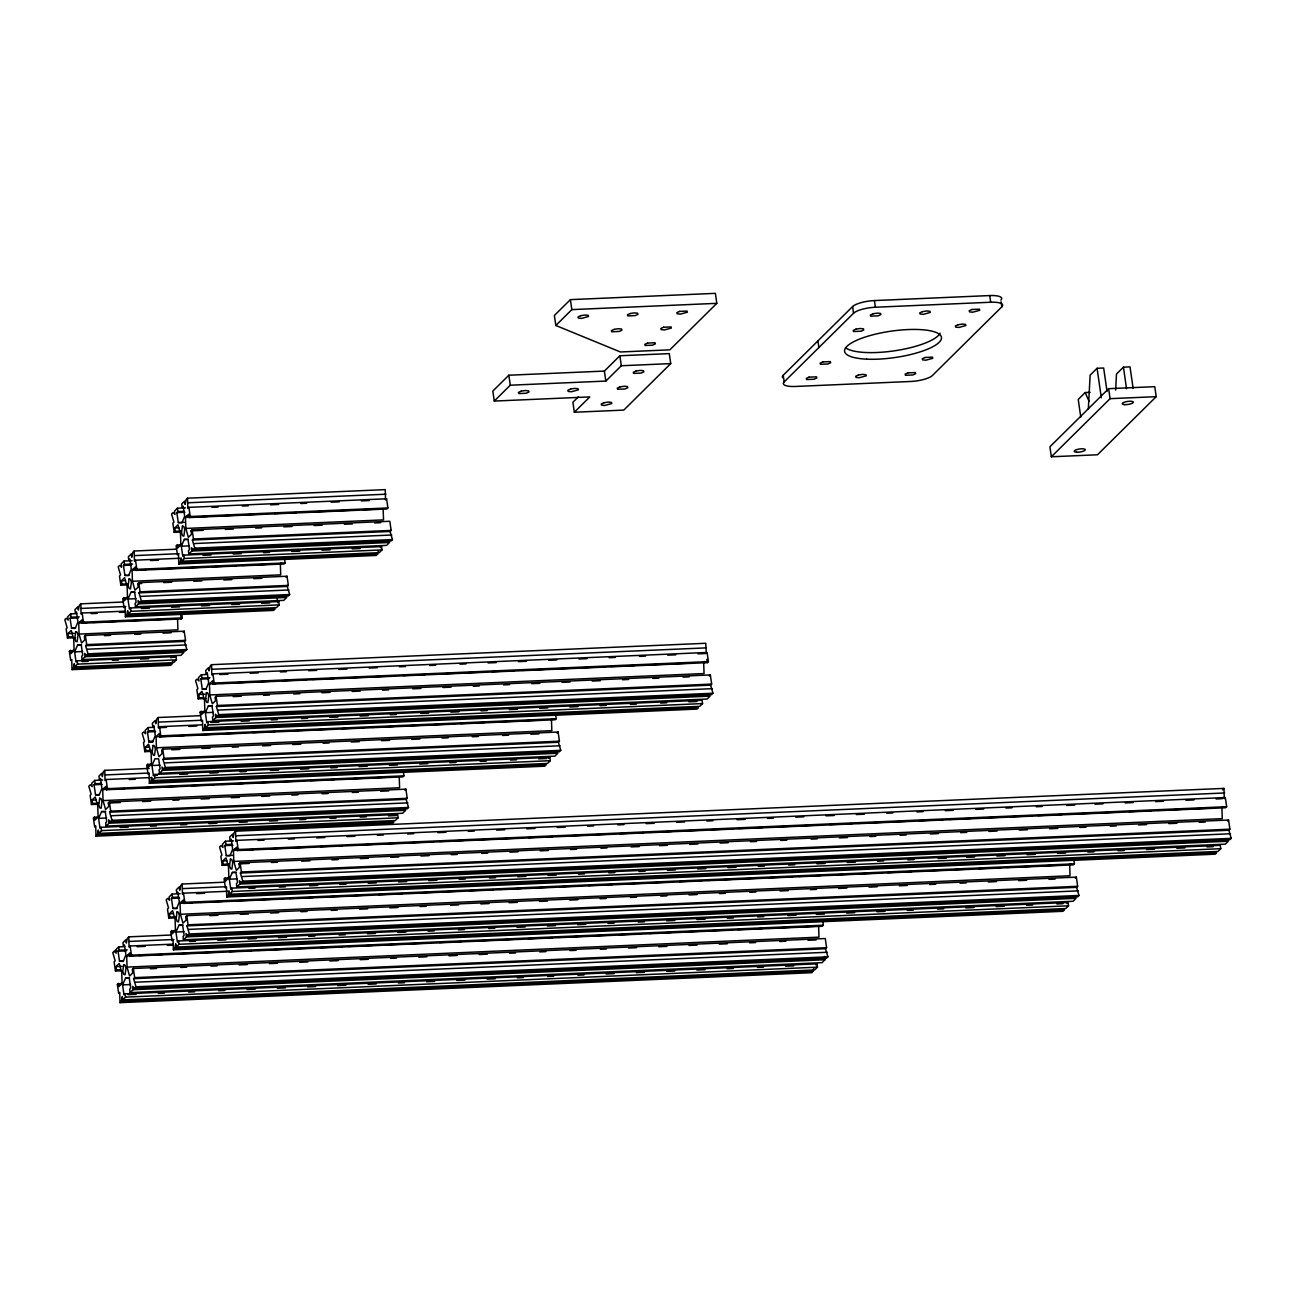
<?xml version="1.0" encoding="UTF-8"?>
<svg xmlns="http://www.w3.org/2000/svg" width="1296" height="1296" viewBox="0 0 1296 1296"><rect width="100%" height="100%" fill="white"/><g stroke="black" fill="none" stroke-linecap="round" stroke-linejoin="round"><path stroke-width="1.5" d="M1088.316 409.309L1090.13 375.16L1097.08 368.291L1103.657 368.015L1107.043 391.522M1115.629 390.096L1116.488 374.026L1123.438 367.157L1130.015 366.865L1133.125 388.411M123.169 602.008L80.806 603.839L81.065 614.061L82.134 613.008L124.497 611.161M149.186 768.431L104.814 770.342L105.057 780.565L106.126 779.512L150.498 777.584M176.272 549.196L134.185 551.011L134.444 561.233L135.513 560.18L179.593 558.268M171.169 935.015L128.806 936.846L129.049 947.068L130.118 945.999L172.481 944.168M166.504 727.38L158.436 727.736L158.193 717.514L200.54 715.684M386.581 498.782L385.511 499.851L385.252 489.629L187.564 498.182L187.823 508.405L188.892 507.352L386.581 498.782L387.893 507.951L386.824 509.004L189.135 517.558L188.665 514.237L185.458 517.396L185.83 528.444L188.341 537.386L191.549 534.211L191.063 530.874L192.132 529.821L389.821 521.267L391.133 530.42L390.064 531.473L192.375 540.043L194.773 548.143L193.298 549.585L191.354 547.722L191.84 551.043L188.6 554.251M224.629 882.187L182.185 884.018L182.428 894.24L183.497 893.171L227.983 891.259M706.174 651.629L705.785 643.286L211.556 664.686L211.815 674.908L212.884 673.855L707.114 652.455L708.426 661.608L707.357 662.661L213.143 684.061L212.657 680.74L209.45 683.899L209.822 694.948L212.333 703.89L215.541 700.715L215.055 697.378L216.124 696.325L710.338 674.924L711.666 684.094L710.597 685.147L216.367 706.547L218.765 714.647L217.291 716.089L215.347 714.209L215.833 717.547L212.593 720.754M1225.319 797.558L1224.25 798.611L1224.007 788.389L235.564 831.19L235.807 841.412L236.876 840.359L1225.319 797.558L1226.648 806.711L1225.579 807.764L237.136 850.565L236.65 847.228L233.442 850.403L233.815 861.451L236.326 870.377L239.533 867.218L239.047 863.881L240.116 862.828L1228.559 820.028L1229.888 829.181L1228.819 830.25L240.376 873.05L242.757 881.15L241.283 882.592L239.339 880.713L239.825 884.05L236.585 887.258M74.455 650.09L69.352 651.321L70.681 660.49L71.75 659.437L71.993 669.643L73.386 668.266L74.309 663.552L74.779 666.889L173.632 662.612L176.418 659.842L175.932 656.521L77.096 660.798L76.027 661.851L74.585 651.856L77.598 645.068L81.632 644.89M127.818 597.278L122.731 598.493L124.06 607.662L125.129 606.609L125.372 616.815L126.765 615.438L127.688 610.724L128.158 614.061L276.437 607.646L279.223 604.876L278.737 601.555L130.475 607.97L129.406 609.023L127.964 599.044L130.977 592.24L134.995 592.061M98.447 816.593L93.344 817.825L94.673 826.994L95.742 825.925L95.985 836.147L97.378 834.77L98.302 830.056L98.771 833.393L395.312 820.546L398.099 817.792L397.613 814.455L101.088 827.302L100.019 828.355L98.577 818.359L101.606 811.571L105.64 811.393M181.213 544.45L176.11 545.681L177.439 554.834L178.508 553.781L178.751 563.987L180.144 562.61L181.067 557.896L181.537 561.233L379.226 552.663L382.012 549.909L381.542 546.588L183.854 555.142L182.785 556.195L181.343 546.215L184.356 539.411L188.39 539.233M71.993 669.643L170.845 665.366L172.838 660.847M151.826 763.765L146.723 764.996L148.052 774.166L149.121 773.096L149.364 783.319L150.757 781.942L151.681 777.227L152.15 780.565L547.528 763.441L550.314 760.687L549.844 757.35L154.467 774.473L153.398 775.526L151.956 765.531L154.969 758.743L158.663 758.905L160.105 768.901L159.035 769.954L159.505 773.275L554.882 756.167L557.831 753.251L162.454 770.375L159.214 773.582M122.44 983.097L117.353 984.328L118.665 993.497L119.734 992.428L119.977 1002.65L121.37 1001.273L122.294 996.559L122.764 999.896L814.682 969.926L817.468 967.172L816.982 963.835L125.08 993.805L124.011 994.858L122.569 984.863L125.599 978.075L129.632 977.897M205.205 710.937L200.102 712.168L201.431 721.337L202.5 720.268L202.743 730.49L204.136 729.113L205.06 724.399L205.529 727.736L699.759 706.336L702.545 703.582L702.059 700.245L207.846 721.645L206.777 722.698L205.335 712.703L208.348 705.915L212.382 705.737M175.835 930.269L170.732 931.5L172.044 940.669L173.113 939.6L173.356 949.822L174.749 948.445L175.673 943.731L176.143 947.068L1065.749 908.545L1068.536 905.791L1068.05 902.453L178.459 940.977L177.39 942.03L175.948 932.035L178.978 925.247L183.011 925.069M229.214 877.441L224.095 878.672L225.423 887.841L226.492 886.772L226.735 896.994L228.128 895.617L229.052 890.903L229.522 894.24L1217.981 851.44L1220.767 848.686L1220.281 845.348L231.838 888.149L230.769 889.202L229.327 879.206L232.357 872.419L236.39 872.24M178.751 563.987L376.439 555.433L378.448 550.913M119.977 1002.65L811.895 972.697L813.904 968.177M76.723 613.624L70.664 613.883L67.732 616.783L68.218 620.12L66.274 618.241L64.8 619.699L67.181 627.799L66.112 628.852L67.441 638.005L75.508 637.664M80.806 603.839L79.348 605.297L78.359 610.076L77.873 606.755L74.941 609.655L75.427 612.992L76.496 611.923L77.922 621.918L75.2 628.414L71.523 628.252L70.081 618.273L71.15 617.204L79.218 616.864M132.062 560.714L124.043 561.055L121.111 563.954L121.597 567.292L119.653 565.412L118.179 566.87L120.56 574.97L119.491 576.023L120.82 585.176L126.83 584.917M134.185 551.011L132.727 552.469L131.738 557.248L131.252 553.927L128.32 556.826L128.806 560.164L129.875 559.094L131.301 569.09L128.579 575.586L124.902 575.424L123.46 565.445L124.529 564.392L132.548 564.035M185.49 507.87L177.422 508.226L174.49 511.126L174.976 514.463L173.032 512.584L171.558 514.042L173.939 522.142L172.87 523.195L174.199 532.348L180.241 532.089M187.564 498.182L186.106 499.64L185.117 504.419L184.631 501.098L181.699 503.998L182.185 507.335L183.238 506.266L184.68 516.262L181.958 522.758L178.281 522.596L176.839 512.617L177.908 511.564L183.967 511.288M67.441 638.005L68.51 636.952L68.024 633.614L71.231 630.455L73.742 639.382L74.115 650.43L70.907 653.605L70.421 650.268M81.842 659.907L85.082 656.699L84.596 653.378L86.54 655.241L88.015 653.8L85.617 645.7L184.469 641.407L185.539 640.354L184.21 631.201L85.374 635.477L84.305 636.53L84.791 639.868L81.583 643.043L79.072 634.1L78.7 623.052L81.907 619.893L82.393 623.214L181.229 618.937L182.299 617.884L181.764 614.223M120.82 585.176L121.889 584.123L121.403 580.786L124.61 577.627L127.121 586.553L127.494 597.602L124.286 600.777L123.8 597.44M135.221 607.079L138.461 603.871L137.975 600.55L139.919 602.413L141.394 600.971L138.996 592.871L287.275 586.44L288.344 585.387L287.015 576.234L138.753 582.649L137.684 583.702L138.17 587.039L134.962 590.215L132.451 581.272L132.079 570.224L135.286 567.065L135.756 570.386L284.035 563.971L285.104 562.918L284.569 559.256M174.199 532.348L175.268 531.295L174.782 527.974L177.989 524.799L180.5 533.725L180.873 544.774L177.665 547.949L177.179 544.612M82.393 623.214L83.446 622.161L182.299 617.884M135.756 570.386L136.825 569.333L285.104 562.918M189.135 517.558L190.204 516.505L387.893 507.951M85.617 645.7L86.686 644.63L185.539 640.354M138.996 592.871L140.065 591.802L288.344 585.387M192.375 540.043L193.444 538.99L391.133 530.42M74.779 666.889L77.566 664.135L176.418 659.842M128.158 614.061L130.945 611.307L279.223 604.876M181.537 561.233L184.324 558.479L382.012 549.909M183.157 632.254L184.21 631.201M175.932 656.521L170.829 657.752M184.469 641.407L186.851 649.523L185.393 650.965L86.54 655.241M272.338 564.149L280.341 563.809L281.41 562.756M285.946 577.287L287.015 576.234M570.402 299.635L554.38 315.479L555.822 325.474L620.411 351.977L669.838 349.839L716.818 303.345L715.376 293.35L570.402 299.635L571.844 309.614L555.822 325.474M102.74 780.03L94.673 780.386L91.724 783.286L92.21 786.623L90.266 784.744L88.792 786.202L91.174 794.302L90.121 795.355L91.433 804.508L97.492 804.249M104.814 770.342L103.34 771.8L102.352 776.579L101.866 773.258L98.933 776.158L99.419 779.495L100.489 778.426L101.914 788.422L99.193 794.918L95.515 794.756L94.073 784.777L95.143 783.707L101.201 783.448M154.094 727.299L148.036 727.558L145.103 730.458L145.589 733.795L143.645 731.916L142.171 733.374L144.553 741.474L143.483 742.527L144.812 751.68L150.871 751.421M158.193 717.514L156.719 718.972L155.731 723.751L155.245 720.43L152.312 723.33L152.798 726.667L153.868 725.598L155.293 735.593L152.572 742.09L148.894 741.928L147.452 731.948L148.522 730.879L154.58 730.62M207.473 674.471L201.415 674.73L198.482 677.63L198.968 680.967L197.024 679.088L195.55 680.546L197.932 688.646L196.862 689.699L198.191 698.852L206.258 698.512M211.556 664.686L210.098 666.144L209.11 670.923L208.624 667.602L205.691 670.502L206.177 673.839L207.247 672.77L208.672 682.765L205.951 689.261L202.273 689.099L200.831 679.12L201.901 678.051L209.968 677.711M278.737 601.555L277.668 602.608L277.101 598.606M574.339 412.241L623.765 410.103L670.729 363.609L669.287 353.614L619.877 355.752L604.39 371.077L508.842 375.224L492.836 391.068L494.262 401.063L589.81 396.916L574.339 412.241L572.897 402.246L578.534 396.673M287.275 586.44L289.656 594.54L288.182 595.998L139.919 602.413M158.436 727.736L159.505 726.683L201.868 724.837M494.262 401.063L510.284 385.204L605.831 381.073L621.319 365.747L670.729 363.609M91.433 804.508L92.502 803.455L92.016 800.118L95.224 796.959L97.735 805.885L98.107 816.934L94.9 820.109L94.414 816.772M105.835 826.411L109.075 823.203L108.589 819.866L110.533 821.745L112.007 820.303L109.625 812.203L406.15 799.357L407.219 798.304L405.891 789.151L109.366 801.981L108.297 803.034L108.783 806.371L105.575 809.53L103.064 800.604L102.692 789.556L105.899 786.38L106.385 789.718L402.91 776.871L403.979 775.818L403.445 772.157M144.812 751.68L145.881 750.627L145.395 747.29L148.603 744.131L151.114 753.057L151.486 764.105L148.279 767.281L147.793 763.943M162.454 770.375L161.968 767.038L163.912 768.917L165.386 767.475L162.988 759.375L558.382 742.252L559.435 741.199L558.122 732.029L162.745 749.153L161.676 750.206L162.162 753.543L158.954 756.718L156.443 747.776L156.071 736.727L159.278 733.568L159.764 736.889L555.142 719.766L556.195 718.713L555.676 715.052M198.191 698.852L199.26 697.799L198.774 694.462L201.982 691.303L204.493 700.229L204.865 711.277L201.658 714.452L201.172 711.115M106.385 789.718L107.438 788.665L403.979 775.818M159.764 736.889L160.817 735.836L556.195 718.713M213.143 684.061L214.196 683.008L708.426 661.608M109.625 812.203L110.678 811.134L407.219 798.304M162.988 759.375L164.057 758.306L559.435 741.199M216.367 706.547L217.436 705.478L711.666 684.094M380.473 547.641L381.542 546.588M390.064 531.473L392.461 539.573L390.987 541.031L193.298 549.585M98.771 833.393L101.558 830.623L398.099 817.792M152.15 780.565L154.937 777.794L550.314 760.687M205.529 727.736L208.316 724.966L702.545 703.582M126.133 950.924L114.259 951.248L112.784 952.69L115.166 960.79L114.113 961.859L115.425 971.012L121.484 970.753M124.708 946.631L118.665 946.89L115.717 949.79L116.203 953.127L114.259 951.248M128.806 936.846L127.332 938.304L126.344 943.083L125.858 939.746L122.926 942.662L123.412 945.983L124.481 944.93L125.923 954.925L123.185 961.421L119.507 961.259L118.066 951.264L119.135 950.211L127.202 949.871M180.128 893.705L172.044 894.062L169.096 896.962L169.582 900.299L167.638 898.42L166.163 899.861L168.545 907.978L167.492 909.031L168.804 918.184L174.863 917.924M182.185 884.018L180.711 885.476L179.723 890.255L179.237 886.934L176.305 889.834L176.791 893.155L177.86 892.102L179.302 902.097L176.564 908.593L172.886 908.431L171.445 898.452L172.514 897.383L178.589 897.124M233.507 840.877L225.423 841.234L222.475 844.133L222.961 847.471L221.017 845.591L219.542 847.049L221.924 855.149L220.871 856.202L222.183 865.355L228.242 865.096M235.564 831.19L234.09 832.648L233.102 837.427L232.616 834.106L229.684 837.005L230.17 840.326L231.239 839.273L232.664 849.269L229.943 855.765L226.265 855.603L224.824 845.624L225.893 844.555L231.952 844.295M115.425 971.012L116.494 969.959L116.008 966.622L119.216 963.463L121.727 972.389L122.099 983.437L118.892 986.612L118.406 983.275M129.827 992.898L133.067 989.707L132.581 986.369L134.525 988.249L135.999 986.791L133.618 978.691L825.52 948.737L826.589 947.684L825.277 938.531L133.358 968.485L132.289 969.538L132.775 972.875L129.568 976.034L127.057 967.108L126.684 956.059L129.892 952.884L130.378 956.221L822.28 926.267L823.349 925.198L822.83 921.537M168.804 918.184L169.873 917.131L169.387 913.793L172.595 910.634L175.106 919.561L175.478 930.609L172.271 933.784L171.785 930.447M183.206 940.07L186.446 936.878L185.96 933.541L187.904 935.42L189.378 933.979L186.997 925.862L1076.587 887.355L1077.656 886.302L1076.344 877.133L186.737 915.656L185.668 916.709L186.154 920.047L182.947 923.206L180.436 914.279L180.063 903.231L183.271 900.056L183.757 903.393L1073.347 864.869L1074.416 863.816L1073.898 860.155M222.183 865.355L223.252 864.302L222.766 860.965L225.974 857.806L228.485 866.732L228.857 877.781L225.65 880.956L225.164 877.619M130.378 956.221L131.447 955.168L823.349 925.198M183.757 903.393L184.826 902.34L1074.416 863.816M237.136 850.565L238.189 849.512L1226.648 806.711M133.618 978.691L134.671 977.638L826.589 947.684M186.997 925.862L188.05 924.809L1077.656 886.302M240.376 873.05L241.429 871.981L1229.888 829.181M122.764 999.896L125.55 997.126L817.468 967.172M176.143 947.068L178.929 944.298L1068.536 905.791M229.522 894.24L232.308 891.47L1220.767 848.686M782.752 377.784A17.48 4.763 -8.2 0 1 783.221 375.241L852.606 306.569A17.48 4.763 -8.2 0 1 874.411 300.575L989.739 295.569A17.48 4.763 -8.2 0 1 1000.868 300.154M784.177 381.899L853.562 313.227A17.48 4.763 -8.2 0 1 875.383 307.233L990.695 302.243A17.48 4.763 -8.2 0 1 1001.84 306.812L932.44 375.484A17.48 4.763 -8.2 0 1 910.634 381.478L795.307 386.467A17.48 4.763 -8.2 0 1 784.177 381.899L783.221 375.241M404.838 790.204L405.891 789.151M406.15 799.357L408.532 807.457L407.074 808.915L110.533 821.745M552.517 718.551L551.448 719.604L551.821 730.652L156.443 747.776M557.053 733.099L558.122 732.029M548.775 758.403L549.844 757.35M558.382 742.252L560.763 750.352L559.289 751.81L163.912 768.917M704.749 661.446L703.679 662.499L704.052 673.547L209.822 694.948M709.285 675.977L710.338 674.924M710.597 685.147L712.978 693.247L711.52 694.688L217.291 716.089M1090.114 392.332L1085.157 392.558L1078.223 399.427L1080.767 417.053M1108.631 388.67L1049.906 446.78L1051.348 456.775L1097.485 454.783L1156.194 396.673L1154.752 386.678L1108.631 388.67L1110.073 398.666L1051.348 456.775M815.929 964.904L816.982 963.835M824.499 956.416L824.969 959.753L822.037 962.653L130.118 992.606L129.649 989.285L130.718 988.216L129.276 978.237L125.599 978.075M825.52 948.737L827.917 956.837L826.443 958.295L134.525 988.249M1070.739 863.654L1069.67 864.707L1070.042 875.756L180.436 914.279M1075.275 878.202L1076.344 877.133M1066.997 903.506L1068.05 902.453M1076.587 887.355L1078.985 895.455L1077.511 896.913L187.904 935.42M1222.533 789.847L1224.007 788.389M1222.954 806.549L1221.885 807.602L1222.258 818.651L233.815 861.451M1227.49 821.081L1228.559 820.028M1228.819 830.25L1231.2 838.35L1229.726 839.792L241.283 882.592M571.844 309.614L716.818 303.345M1110.073 398.666L1156.194 396.673M188.228 502.767L385.916 494.213M212.026 507.352L218.084 507.092M242.287 506.039L248.346 505.78M270.524 504.824L278.591 504.468M300.785 503.512L306.844 503.253M331.047 502.2L339.115 501.86M361.309 500.888L369.376 500.548M176.839 512.617L184.907 512.26M186.527 516.343L190.561 516.164M185.458 517.396L207.652 516.44M213.694 516.181L237.913 515.128M243.956 514.868L266.15 513.913M274.217 513.556L296.411 512.6M304.479 512.244L326.673 511.288M332.716 511.029L356.918 509.976M362.977 509.717L383.146 508.842L383.519 519.89L185.83 528.444M178.281 522.596L184.34 522.337M174.782 527.974L178.816 527.796M175.268 531.295L181.31 531.036M191.063 530.874L203.164 530.356M225.358 529.4L233.426 529.043M255.62 528.088L261.662 527.828M283.856 526.856L291.924 526.516M314.118 525.56L322.186 525.204M344.363 524.248L352.447 523.892M374.625 522.936L380.684 522.677M194.108 543.559L391.797 535.005M181.343 546.215L189.41 545.859M194.773 548.143L392.461 539.573M191.84 551.043L389.529 542.489L386.581 545.389L188.892 553.959L188.422 550.622L189.491 549.569L188.05 539.573L184.356 539.411M134.849 555.595L178.929 553.684M202.954 555.32L211.021 554.98M233.215 554.008L241.283 553.667M263.477 552.712L269.519 552.436M291.713 551.48L299.781 551.14M321.975 550.168L330.043 549.828M352.237 548.856L360.304 548.516M150.466 560.536L158.485 560.196M180.144 562.61L377.833 554.056M123.46 565.445L131.479 565.088M133.148 569.171L137.149 568.993M132.079 570.224L146.108 569.624M154.127 569.268L176.159 568.312M184.178 567.972L206.21 567.016M212.22 566.757L236.261 565.72M242.287 565.461L266.328 564.408M124.902 575.424L128.903 575.262M121.403 580.786L125.42 580.624M132.451 581.272L280.714 574.857L280.341 563.809M121.889 584.123L127.899 583.864M137.684 583.702L141.685 583.54M163.733 582.584L171.752 582.228M193.784 581.272L201.803 580.932M223.835 579.976L231.854 579.636M253.886 578.68L261.905 578.324M140.729 596.387L288.992 589.972M127.964 599.044L135.983 598.687M141.394 600.971L289.656 594.54M138.461 603.871L286.724 597.456L283.792 600.356L135.513 606.771L135.043 603.45L136.112 602.397L134.671 592.402L130.977 592.24M81.47 608.423L125.858 606.496M141.426 608.504L149.445 608.164M171.477 607.208L179.496 606.852M201.528 605.896L209.547 605.556M231.579 604.6L239.598 604.26M261.646 603.304L269.649 602.948M91.157 613.624L97.2 613.364M119.394 612.392L125.453 612.133M126.765 615.438L275.044 609.023L273.65 610.4L125.372 616.815M70.081 618.273L78.149 617.917M79.769 621.999L83.803 621.821M78.7 623.052L86.767 622.712M92.826 622.436L117.029 621.4M123.088 621.14L145.265 620.168M151.324 619.909L175.527 618.856M71.523 628.252L75.557 628.09M68.024 633.614L74.083 633.355M79.072 634.1L177.925 629.824L177.552 618.775M68.51 636.952L72.544 636.773M104.474 635.656L110.533 635.396M134.735 634.36L140.794 634.084M162.972 633.128L171.04 632.788M87.35 649.215L186.203 644.938M69.352 651.321L75.411 651.062M74.585 651.856L82.652 651.515M88.015 653.8L186.851 649.523M85.082 656.699L183.919 652.423L180.986 655.322L82.134 659.599L81.664 656.278L82.733 655.225L81.292 645.23L77.598 645.068M82.069 661.592L88.128 661.333M112.331 660.28L118.39 660.02M140.584 659.065L148.651 658.708M73.386 668.266L172.238 663.989M212.22 669.271L706.45 647.87M219.883 674.552L227.95 674.212M250.144 673.24L258.212 672.899M280.406 671.944L286.448 671.668M308.642 670.712L316.71 670.356M338.904 669.4L346.972 669.06M369.166 668.088L377.233 667.748M399.411 666.776L405.47 666.517M429.673 665.48L435.731 665.204M459.934 664.168L465.993 663.908M488.171 662.936L496.238 662.596M518.432 661.624L526.5 661.284M548.694 660.312L556.762 659.972M578.956 659.016L587.023 658.66M609.217 657.704L615.26 657.445M639.463 656.392L645.521 656.132M667.715 655.16L675.783 654.82M697.977 653.848L706.045 653.508M200.831 679.12L208.899 678.764M209.45 683.899L215.509 683.64M221.551 683.381L245.77 682.328M251.813 682.069L276.016 681.016M282.074 680.756L306.277 679.703M312.336 679.444L334.514 678.488M340.573 678.229L364.775 677.176M370.834 676.917L395.037 675.864M403.105 675.524L425.299 674.552M431.341 674.293L455.56 673.24M461.603 672.98L485.822 671.944M491.864 671.668L514.058 670.712M522.126 670.372L544.32 669.4M552.388 669.06L574.565 668.088M580.624 667.829L604.827 666.776M610.886 666.517L635.089 665.48M641.147 665.204L665.35 664.168M671.393 663.908L693.587 662.936M202.273 689.099L206.307 688.937M198.774 694.462L204.833 694.202M199.26 697.799L203.294 697.621M233.215 696.6L241.283 696.244M263.461 695.288L269.519 695.029M293.722 693.976L299.781 693.716M321.975 692.761L330.043 692.404M352.22 691.448L360.288 691.092M382.482 690.136L388.541 689.877M412.744 688.824L420.811 688.468M443.005 687.512L451.073 687.172M473.267 686.2L479.309 685.94M503.512 684.887L509.571 684.628M531.765 683.672L539.833 683.316M562.027 682.36L570.094 682.004M592.272 681.048L600.34 680.708M622.534 679.736L628.592 679.477M652.795 678.424L658.854 678.164M683.057 677.128L689.099 676.852M218.101 710.062L712.33 688.662M200.102 712.168L206.161 711.909M205.335 712.703L213.403 712.363M218.765 714.647L712.978 693.247M215.833 717.547L710.046 696.146L707.114 699.046L212.884 720.446L212.414 717.125L213.484 716.072L212.042 706.077L208.348 705.915M158.841 722.099L201.204 720.268M210.811 722.52L218.878 722.18M241.072 721.208L249.14 720.868M271.334 719.912L277.376 719.636M301.579 718.6L307.638 718.34M329.832 717.368L337.9 717.028M360.077 716.056L368.145 715.716M390.339 714.76L396.398 714.485M420.601 713.448L428.668 713.092M450.862 712.136L458.93 711.779M481.124 710.824L487.166 710.564M509.36 709.592L517.428 709.252M539.622 708.296L547.69 707.94M569.884 706.984L577.951 706.628M600.129 705.672L606.188 705.413M630.391 704.36L636.449 704.101M660.652 703.048L666.711 702.788M688.889 701.833L696.956 701.476M188.698 726.424L196.765 726.068M204.136 729.113L698.366 707.713L696.973 709.09L202.743 730.49M147.452 731.948L155.52 731.592M156.071 736.727L184.324 735.512M190.366 735.253L214.569 734.2M222.637 733.844L244.831 732.888M252.898 732.532L275.092 731.576M281.151 731.317L305.354 730.264M311.396 730.004L335.615 728.951M341.658 728.692L363.852 727.736M371.92 727.38L394.114 726.424M400.156 726.165L424.359 725.112M430.418 724.853L454.621 723.8M460.679 723.541L484.882 722.488M490.941 722.228L515.144 721.175M521.186 720.916L543.38 719.96M148.586 741.296L152.62 741.118M148.894 741.928L152.928 741.766M145.395 747.29L149.429 747.128M145.881 750.627L151.924 750.368M171.769 749.768L179.836 749.428M202.014 748.456L210.098 748.116M232.276 747.16L238.334 746.885M262.537 745.848L270.605 745.492M292.799 744.536L300.866 744.179M323.06 743.224L329.103 742.964M351.297 742.009L359.365 741.652M381.559 740.696L389.626 740.34M411.82 739.384L419.888 739.028M442.066 738.072L448.124 737.813M472.327 736.76L478.386 736.501M502.589 735.448L508.648 735.188M530.825 734.233L538.893 733.876M164.722 762.89L560.099 745.767M151.956 765.531L160.024 765.191M165.386 767.475L560.763 750.352M105.462 774.927L147.825 773.096M153.398 775.526L157.432 775.348M179.626 774.392L187.693 774.036M209.871 773.08L217.955 772.74M240.133 771.768L246.191 771.509M270.394 770.456L278.462 770.116M300.656 769.16L308.723 768.803M330.917 767.848L336.96 767.572M359.154 766.616L367.222 766.276M389.416 765.304L397.483 764.964M419.677 763.992L427.745 763.652M449.923 762.696L455.981 762.421M480.184 761.384L486.243 761.125M510.446 760.072L516.505 759.812M538.682 758.84L546.75 758.5M129.26 779.512L135.319 779.252M150.757 781.942L546.134 764.818L544.741 766.195L149.364 783.319M94.073 784.777L102.141 784.42M103.761 788.503L107.795 788.324M102.692 789.556L124.886 788.6M130.945 788.341L155.147 787.288M161.19 787.028L183.384 786.056M191.452 785.716L213.646 784.76M221.713 784.404L243.907 783.448M249.95 783.189L274.169 782.136M280.211 781.877L304.414 780.824M310.473 780.565L334.676 779.512M340.735 779.252L362.912 778.297M370.996 777.94L393.174 776.984M95.515 794.756L99.549 794.578M92.016 800.118L96.05 799.956M103.064 800.604L399.605 787.757L399.233 776.725M92.502 803.455L98.545 803.196M108.297 803.034L120.398 802.516M142.592 801.56L150.66 801.203M172.854 800.248L178.897 799.988M201.091 799.016L209.158 798.676M231.352 797.704L239.42 797.364M261.614 796.408L269.681 796.052M291.859 795.096L297.918 794.821M322.121 793.784L328.18 793.525M352.382 792.472L358.441 792.212M380.619 791.24L388.687 790.9M111.343 815.719L407.884 802.872M98.577 818.359L106.645 818.019M112.007 820.303L408.532 807.457M109.075 823.203L405.599 810.356L402.667 813.272L106.126 826.103L105.656 822.782L106.726 821.729L105.284 811.733L101.606 811.571M120.188 827.48L128.255 827.14M150.449 826.168L156.492 825.908M180.711 824.855L186.754 824.596M208.948 823.64L217.015 823.284M239.209 822.328L247.277 821.972M269.471 821.016L277.538 820.676M299.716 819.704L305.775 819.445M329.978 818.392L336.037 818.132M360.239 817.096L366.298 816.82M388.476 815.864L396.544 815.524M97.378 834.77L393.919 821.923L392.526 823.3L95.985 836.147M236.212 835.774L1224.655 792.974M258.05 840.44L264.109 840.181M288.36 839.128L294.435 838.868M316.661 837.913L324.745 837.556M346.988 836.6L355.072 836.244M377.298 835.288L383.373 835.013M407.624 833.976L413.683 833.701M437.951 832.648L446.035 832.307M468.261 831.335L474.336 831.076M496.562 830.12L504.646 829.764M526.889 828.808L534.973 828.452M557.199 827.496L565.283 827.14M587.525 826.184L593.584 825.908M617.852 824.872L623.911 824.596M646.153 823.64L654.237 823.284M676.463 822.328L684.547 821.972M706.79 821.016L712.849 820.757M737.1 819.704L745.184 819.347M767.426 818.392L773.485 818.132M795.728 817.16L803.812 816.82M826.054 815.848L834.138 815.508M856.364 814.536L864.448 814.196M886.691 813.224L892.75 812.965M917.001 811.912L923.076 811.652M945.302 810.68L953.386 810.34M975.629 809.368L983.713 809.028M1005.955 808.056L1012.014 807.797M1036.265 806.744L1042.324 806.485M1066.592 805.432L1074.676 805.091M1094.893 804.217L1102.977 803.86M1125.203 802.904L1133.287 802.548M1155.53 801.592L1163.614 801.236M1185.856 800.28L1193.94 799.924M1216.166 798.968L1222.225 798.692M224.824 845.624L232.907 845.267M234.511 849.35L238.561 849.172M233.442 850.403L253.66 849.528M259.718 849.269L283.986 848.216M290.045 847.957L314.296 846.904M320.371 846.644L342.598 845.672M350.681 845.332L372.924 844.36M381.008 844.02L403.234 843.048M409.309 842.789L433.561 841.736M439.619 841.477L463.887 840.424M469.946 840.164L492.172 839.209M500.272 838.852L522.499 837.896M528.557 837.621L552.825 836.584M558.884 836.309L583.135 835.256M591.219 834.916L613.462 833.944M619.52 833.684L643.788 832.631M649.847 832.372L672.073 831.416M680.173 831.06L702.4 830.104M710.483 829.748L732.726 828.792M738.785 828.517L763.036 827.48M769.111 827.204L793.363 826.168M799.421 825.892L821.664 824.936M829.748 824.58L851.974 823.624M858.049 823.365L882.301 822.312M888.359 822.053L912.627 821M918.686 820.741L942.937 819.688M949.012 819.428L971.239 818.456M979.322 818.116L1001.565 817.144M1009.649 816.804L1031.875 815.832M1037.95 815.573L1062.202 814.52M1068.26 814.261L1092.528 813.208M1098.587 812.948L1120.829 811.976M1128.913 811.636L1151.14 810.664M1157.215 810.405L1181.466 809.352M1187.525 809.093L1211.792 808.04M226.265 855.603L232.324 855.344M222.766 860.965L226.816 860.787M223.252 864.302L229.311 864.043M239.047 863.881L249.156 863.444M271.382 862.488L277.457 862.229M301.709 861.176L309.793 860.819M332.035 859.864L338.094 859.604M360.337 858.632L368.42 858.276M390.647 857.32L398.731 856.964M420.973 856.008L429.057 855.652M451.283 854.696L457.358 854.437M481.61 853.384L487.669 853.124M509.911 852.152L517.995 851.812M540.238 850.84L548.321 850.5M570.548 849.528L576.623 849.269M600.874 848.216L606.933 847.957M631.184 846.904L639.284 846.563M659.486 845.689L667.57 845.332M689.812 844.36L697.896 844.02M720.139 843.048L728.222 842.708M750.449 841.736L756.524 841.477M780.775 840.424L786.834 840.164M811.085 839.111L817.16 838.852M839.387 837.896L847.471 837.54M869.713 836.584L875.772 836.309M900.04 835.272L906.098 834.997M930.35 833.96L938.434 833.603M960.676 832.648L966.735 832.372M988.978 831.416L997.061 831.06M1019.288 830.104L1027.372 829.748M1049.614 828.792L1057.698 828.436M1079.941 827.48L1085.999 827.221M1110.251 826.168L1116.326 825.908M1138.552 824.936L1146.636 824.596M1168.879 823.624L1176.962 823.268M1199.189 822.312L1205.264 822.053M242.093 876.566L1230.536 833.765M229.327 879.206L237.411 878.866M242.757 881.15L1231.2 838.35M239.825 884.05L1228.268 841.25L1225.336 844.15L236.876 886.95L236.407 883.629L237.476 882.576L236.034 872.581L232.357 872.419M182.833 888.602L225.293 886.756M248.962 888.408L255.02 888.149M279.288 887.096L285.347 886.837M309.598 885.784L317.682 885.443M339.925 884.471L345.983 884.212M368.226 883.256L376.31 882.9M398.536 881.944L406.62 881.588M428.863 880.632L436.946 880.276M459.189 879.32L465.248 879.044M489.499 878.008L495.558 877.732M517.801 876.776L525.884 876.42M548.127 875.464L556.211 875.108M578.437 874.152L584.512 873.893M608.764 872.84L614.822 872.581M639.09 871.528L645.149 871.268M667.375 870.296L675.459 869.94M697.702 868.984L705.785 868.628M728.028 867.672L736.112 867.316M758.338 866.36L764.413 866.101M788.665 865.048L794.723 864.788M816.966 863.816L825.05 863.476M847.276 862.504L855.36 862.164M877.603 861.192L883.661 860.933M907.929 859.88L913.988 859.621M938.239 858.568L946.323 858.227M966.541 857.353L974.624 856.996M996.867 856.04L1004.951 855.684M1027.177 854.712L1035.261 854.372M1057.504 853.4L1065.587 853.06M1087.83 852.088L1093.889 851.828M1118.14 850.775L1124.215 850.516M1146.442 849.56L1154.525 849.204M1176.768 848.248L1184.852 847.892M1207.078 846.936L1213.153 846.661M196.587 893.624L204.671 893.268M228.128 895.617L1216.588 852.817L1215.194 854.194L226.735 896.994M171.445 898.452L179.528 898.096M181.132 902.178L185.182 902M180.063 903.231L192.197 902.713M200.281 902.356L222.523 901.4M230.607 901.044L252.85 900.088M258.925 899.813L283.176 898.76M289.251 898.501L313.502 897.448M319.577 897.188L343.829 896.135M349.904 895.876L372.146 894.92M378.205 894.661L402.473 893.608M408.532 893.333L432.799 892.296M440.883 891.94L463.126 890.984M469.184 890.708L493.452 889.655M499.511 889.396L521.753 888.44M529.837 888.084L552.08 887.128M560.164 886.772L582.406 885.816M588.481 885.557L612.733 884.504M618.808 884.228L643.059 883.192M649.134 882.916L671.377 881.96M679.46 881.604L701.703 880.648M707.762 880.389L732.029 879.336M738.088 879.077L762.356 878.024M768.415 877.765L792.682 876.712M798.741 876.452L820.984 875.48M829.067 875.124L851.31 874.168M859.394 873.812L881.636 872.856M887.711 872.597L911.963 871.544M918.038 871.285L942.289 870.232M948.364 869.972L970.607 869M978.691 868.66L1000.933 867.688M1006.992 867.429L1031.26 866.376M1037.318 866.117L1061.586 865.064M172.886 908.431L176.936 908.253M169.387 913.793L173.437 913.615M169.873 917.131L175.932 916.871M209.936 915.656L218.02 915.316M240.262 914.344L248.346 914.004M270.589 913.032L278.672 912.692M300.915 911.72L306.974 911.461M331.241 910.408L337.3 910.148M359.543 909.176L367.627 908.836M389.869 907.864L397.953 907.524M420.196 906.552L426.271 906.293M450.522 905.24L458.622 904.9M480.848 903.928L488.948 903.587M509.166 902.713L517.25 902.356M539.492 901.4L547.576 901.044M569.819 900.072L577.903 899.732M600.145 898.76L606.204 898.501M630.472 897.448L636.53 897.188M660.798 896.135L666.857 895.876M689.099 894.92L697.183 894.564M719.426 893.608L725.501 893.333M749.752 892.296L755.827 892.021M780.079 890.984L788.179 890.627M810.405 889.655L816.48 889.396M838.723 888.44L846.806 888.084M869.049 887.128L877.133 886.772M899.375 885.816L907.459 885.46M929.702 884.504L935.761 884.228M960.028 883.192L966.087 882.916M988.33 881.96L996.413 881.604M1018.656 880.648L1026.74 880.292M1048.982 879.336L1055.057 879.077M188.714 929.394L1078.321 890.87M175.948 932.035L184.032 931.694M189.378 933.979L1078.985 895.455M186.446 936.878L1076.036 898.355L1073.104 901.271L183.497 939.778L183.028 936.457L184.097 935.388L182.655 925.409L178.978 925.247M129.454 941.431L173.842 939.503M189.524 941.512L195.583 941.236M217.825 940.28L225.909 939.924M248.152 938.968L256.235 938.612M278.478 937.656L286.562 937.3M308.804 936.344L314.879 936.085M339.131 935.032L345.206 934.756M367.432 933.8L375.532 933.444M397.775 932.488L405.859 932.132M428.101 931.176L434.16 930.917M458.428 929.864L464.486 929.605M488.754 928.552L494.813 928.292M517.055 927.32L525.139 926.98M547.382 926.008L555.466 925.668M577.708 924.696L585.792 924.34M608.035 923.384L614.11 923.125M638.361 922.072L644.436 921.812M666.662 920.84L674.762 920.5M696.989 919.528L705.089 919.188M727.331 918.216L733.39 917.957M757.658 916.904L763.717 916.645M787.984 915.592L796.068 915.235M816.286 914.36L824.369 914.02M846.612 913.048L854.696 912.708M876.938 911.736L885.022 911.396M907.265 910.424L913.324 910.165M937.591 909.112L943.666 908.852M965.893 907.897L973.993 907.54M996.219 906.584L1004.319 906.228M1026.545 905.256L1032.62 904.997M1056.888 903.944L1062.947 903.685M137.117 946.712L145.184 946.372M167.378 945.4L173.437 945.14M174.749 948.445L1064.356 909.922L1062.963 911.299L173.356 949.822M127.753 955.006L131.787 954.828M126.684 956.059L132.743 955.8M138.785 955.541L163.004 954.488M169.047 954.229L193.266 953.176M199.309 952.916L221.503 951.961M229.57 951.604L251.764 950.648M257.807 950.389L282.01 949.336M290.077 948.98L312.271 948.024M320.339 947.668L342.533 946.712M348.592 946.453L372.794 945.4M378.837 945.14L403.056 944.087M409.099 943.828L431.293 942.872M439.36 942.516L461.554 941.56M467.597 941.301L491.816 940.248M497.858 939.989L522.061 938.936M528.12 938.677L552.323 937.624M558.382 937.364L582.584 936.328M588.643 936.052L610.821 935.096M618.889 934.756L641.083 933.784M649.15 933.444L671.344 932.472M679.412 932.132L701.606 931.16M707.648 930.901L731.867 929.864M737.91 929.588L762.113 928.552M768.172 928.292L790.366 927.32M798.433 926.98L818.602 926.105L818.975 937.154L127.057 967.108M119.507 961.259L123.541 961.081M116.008 966.622L122.067 966.362M116.494 969.959L120.528 969.781M150.449 968.76L156.492 968.485M180.711 967.448L186.754 967.189M210.956 966.136L217.015 965.876M239.209 964.904L247.277 964.564M269.471 963.608L277.538 963.252M299.716 962.296L307.784 961.94M329.978 960.984L338.045 960.628M360.239 959.672L368.307 959.315M390.501 958.36L396.544 958.1M418.738 957.145L426.805 956.788M448.999 955.832L457.067 955.476M479.261 954.52L487.328 954.164M509.506 953.208L515.565 952.949M539.768 951.896L545.827 951.637M570.029 950.584L576.088 950.324M600.291 949.271L606.334 949.012M628.528 948.056L636.595 947.7M658.789 946.744L666.857 946.388M689.051 945.432L697.118 945.092M719.312 944.12L727.38 943.78M749.558 942.808L755.617 942.548M779.819 941.495L785.878 941.236M808.072 940.28L816.14 939.924M135.335 982.222L827.253 952.268M117.353 984.328L123.395 984.069M122.569 984.863L130.637 984.523M135.999 986.791L827.917 956.837M133.067 989.707L824.969 959.753M128.045 994.68L136.112 994.34M158.306 993.368L164.349 993.109M188.568 992.056L194.611 991.796M218.813 990.76L224.872 990.484M247.066 989.528L255.134 989.188M277.328 988.216L285.395 987.876M307.573 986.904L315.641 986.564M337.835 985.592L345.902 985.252M368.096 984.296L376.164 983.939M398.358 982.984L404.401 982.724M426.595 981.752L434.662 981.412M456.856 980.44L464.924 980.1M487.118 979.128L495.185 978.788M517.379 977.832L523.422 977.557M547.625 976.52L553.684 976.261M577.886 975.208L583.945 974.948M606.123 973.976L614.191 973.636M636.385 972.68L644.452 972.324M666.646 971.368L674.714 971.012M696.908 970.056L704.975 969.7M727.169 968.744L733.212 968.485M757.415 967.432L763.474 967.172M785.668 966.217L793.735 965.86M121.37 1001.273L813.289 971.303M1085.157 392.558L1089.077 401.371M1123.438 367.157L1126.532 388.703M1097.08 368.291L1101.308 397.678M1001.111 301.806L1001.84 306.812M989.739 295.569L990.695 302.243M874.411 300.575L875.383 307.233M852.606 306.569L853.562 313.227M817.906 340.897L818.878 347.571M706.871 659.34L707.357 662.661M619.877 355.752L621.319 365.747M604.39 371.077L605.831 381.073M508.842 375.224L510.284 385.204M188.892 507.352L190.204 516.505M192.132 529.821L193.444 538.99M212.884 673.855L214.196 683.008M216.124 696.325L217.436 705.478M236.876 840.359L238.189 849.512M240.116 862.828L241.429 871.981M177.422 508.226L177.908 511.564M201.415 674.73L201.901 678.051M225.423 841.234L225.893 844.555M183.854 555.142L184.324 558.479M207.846 721.645L208.316 724.966M231.838 888.149L232.308 891.47M180.743 615.6L181.229 618.937M135.513 560.18L136.825 569.333M138.753 582.649L140.065 591.802M159.505 726.683L160.817 735.836M162.745 749.153L164.057 758.306M183.497 893.171L184.826 902.34M186.737 915.656L188.05 924.809M124.043 561.055L124.529 564.392M148.036 727.558L148.522 730.879M172.044 894.062L172.514 897.383M130.475 607.97L130.945 611.307M154.467 774.473L154.937 777.794M178.459 940.977L178.929 944.298M82.134 613.008L83.446 622.161M85.374 635.477L86.686 644.63M106.126 779.512L107.438 788.665M109.366 801.981L110.678 811.134M130.118 945.999L131.447 955.168M133.358 968.485L134.671 977.638M70.664 613.883L71.15 617.204M94.673 780.386L95.143 783.707M118.665 946.89L119.135 950.211M77.096 660.798L77.566 664.135M101.088 827.302L101.558 830.623M125.08 993.805L125.55 997.126M940.07 333.153A48.956 13.333 -8.2 0 1 895.892 350.6A48.956 13.333 -8.2 0 1 845.689 347.814M75.686 631.751L74.812 638.329L75.784 641.39L77.128 641.747L78.003 635.153L77.031 632.092L75.686 631.751M129.065 578.923L128.191 585.5L129.163 588.562L130.507 588.919L131.382 582.325L130.41 579.263L129.065 578.923M182.444 526.095L181.553 532.672L182.542 535.734L183.886 536.09L184.761 529.497L183.789 526.435L182.444 526.095M99.679 798.255L98.804 804.832L99.776 807.894L101.12 808.234L101.995 801.657L101.023 798.595L99.679 798.255M153.058 745.427L152.183 752.004L153.155 755.066L154.499 755.406L155.374 748.829L154.402 745.767L153.058 745.427M206.437 692.599L205.562 699.176L206.534 702.238L207.878 702.578L208.753 696.001L207.781 692.939L206.437 692.599M123.671 964.759L122.796 971.336L123.768 974.398L125.113 974.738L125.987 968.161L125.015 965.099L123.671 964.759M177.05 911.93L176.175 918.508L177.147 921.569L178.492 921.91L179.366 915.332L178.394 912.271L177.05 911.93M230.429 859.102L229.554 865.679L230.526 868.741L231.871 869.081L232.745 862.504L231.773 859.442L230.429 859.102M580.754 315.673L578 316.937L578.34 318.055L581.564 318.395L588.546 316.467L588.206 315.349L584.982 315.009L580.754 315.673M630.18 313.535L627.426 314.798L627.766 315.916L635.218 315.592L637.972 314.329L637.632 313.211L634.408 312.871L630.18 313.535M614.158 329.378L611.404 330.642L611.744 331.76L619.196 331.452L621.95 330.188L621.61 329.054L618.386 328.714L614.158 329.378M679.59 311.396L676.852 312.644L677.176 313.778L680.416 314.118L687.382 312.19L687.058 311.072L679.59 311.396M521.17 391.165L518.416 392.429L518.756 393.563L526.208 393.239L528.962 391.975L528.622 390.841L525.398 390.517L521.17 391.165M663.584 327.24L660.83 328.504L661.171 329.621L664.394 329.962L671.377 328.05L671.036 326.916L663.584 327.24M647.563 343.084L644.825 344.347L645.149 345.481L652.617 345.157L655.355 343.894L655.031 342.76L647.563 343.084M570.596 389.027L567.842 390.29L568.183 391.424L571.406 391.748L578.389 389.837L578.048 388.703L574.825 388.379L570.596 389.027M636.028 371.045L633.274 372.308L633.614 373.426L641.066 373.102L643.82 371.855L643.48 370.721L640.256 370.381L636.028 371.045M620.023 386.888L617.269 388.152L617.593 389.286L625.061 388.962L627.815 387.698L627.475 386.564L624.251 386.24L620.023 386.888M604.001 402.732L601.247 403.996L601.587 405.13L604.811 405.47L611.793 403.542L611.453 402.408L608.229 402.084L604.001 402.732M873.083 313.762L870.329 315.025L870.669 316.159L878.121 315.835L880.875 314.572L880.551 313.438L877.311 313.114L873.083 313.762M855.959 329.152L853.205 330.415L853.546 331.549L860.998 331.225L863.752 329.962L863.411 328.828L860.188 328.504L855.959 329.152M922.509 311.623L919.755 312.887L920.095 314.021L923.319 314.345L930.301 312.433L929.961 311.299L926.737 310.959L922.509 311.623M822.863 361.908L820.109 363.172L820.449 364.306L827.901 363.982L830.655 362.718L830.315 361.584L822.863 361.908M809.028 377.152L806.29 378.416L806.614 379.55L814.066 379.226L816.82 377.962L816.496 376.828L809.028 377.152M971.935 309.485L969.181 310.748L969.521 311.866L972.745 312.206L979.727 310.295L979.387 309.161L971.935 309.485M958.1 324.729L955.346 325.993L955.687 327.127L958.91 327.451L965.893 325.539L965.552 324.405L962.329 324.081L958.1 324.729M858.454 375.014L855.7 376.277L856.04 377.411L859.264 377.735L866.246 375.824L865.906 374.69L862.682 374.366L858.454 375.014M925.004 357.485L922.25 358.749L922.59 359.883L925.814 360.207L932.796 358.295L932.456 357.161L925.004 357.485M907.88 372.875L905.126 374.139L905.467 375.273L912.919 374.949L915.673 373.685L915.332 372.551L907.88 372.875M1124.782 404.644A5.589 1.523 -8.2 0 0 1133.32 402.295A5.589 1.523 -8.2 0 0 1125.268 401.906A5.589 1.523 -8.2 0 0 1124.782 404.644M1076.733 452.191A5.589 1.523 -8.2 0 0 1085.287 449.842A5.589 1.523 -8.2 0 0 1077.235 449.453A5.589 1.523 -8.2 0 0 1076.733 452.191M866.635 359.154A48.956 13.333 -8.2 0 0 941.431 338.596A48.956 13.333 -8.2 0 0 870.961 335.308A48.956 13.333 -8.2 0 0 866.635 359.154"/></g></svg>
